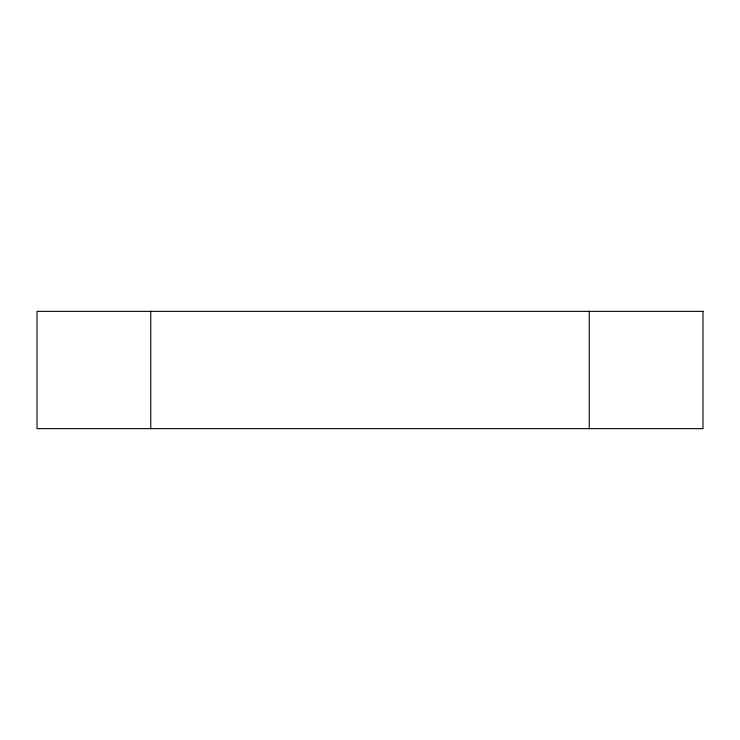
<?xml version="1.0" encoding="UTF-8"?>
<svg xmlns="http://www.w3.org/2000/svg" width="740" height="740" viewBox="0 0 740 740"><rect width="100%" height="100%" fill="white"/><g stroke="black" fill="none" stroke-linecap="round" stroke-linejoin="round"><path stroke-width="1.11" d="M589.244 311.346L589.244 428.654M150.756 311.346L150.756 428.654M703 311.346L37 311.346L37 428.654L703 428.654L703 311.346"/></g></svg>
